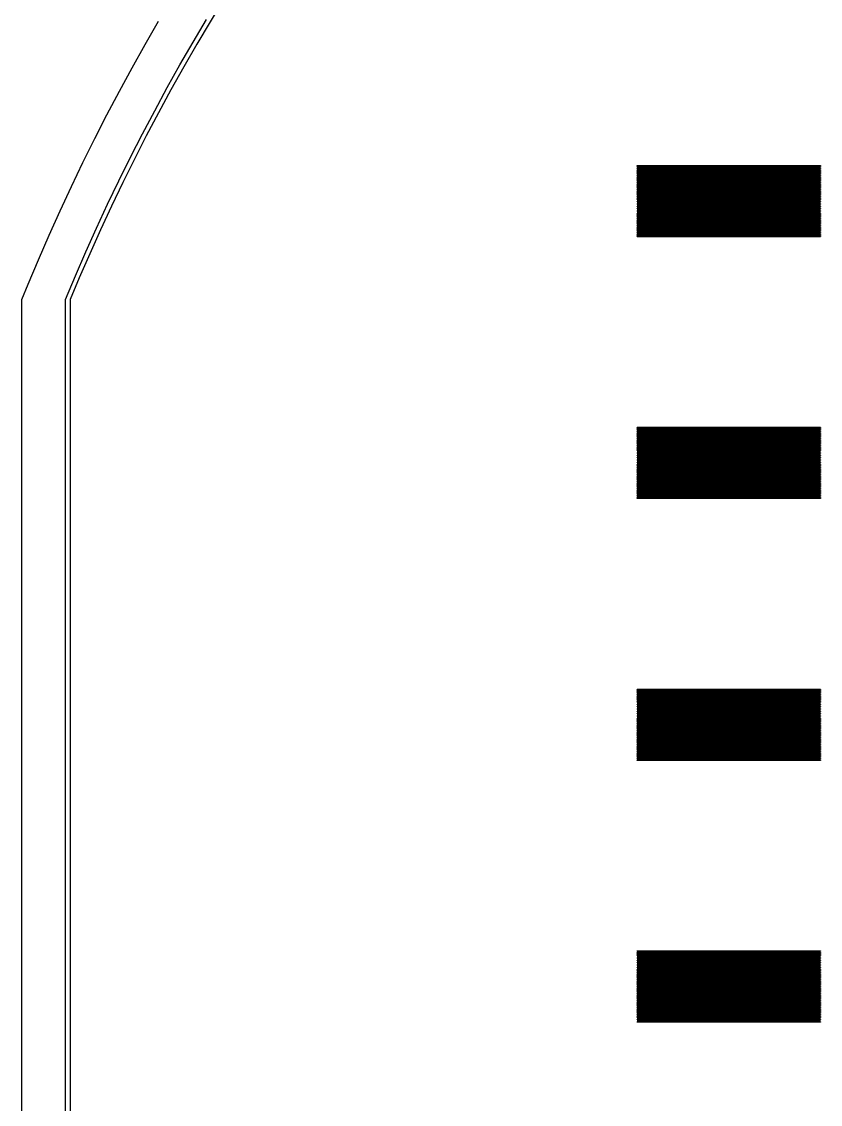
# Model space of a CAD drawing. Extents: x -16 to 132, y -40 to 113.
# Drawn here: x -15.67 to 12.42, y 37.27 to 75.33 of the extents above; entities that cross this region are included whole.
import ezdxf

# ---------------------------------------------------------------- set-up
doc = ezdxf.new("R2010")
doc.units = 0

msp = doc.modelspace()

# ---------------------------------------------------------------- linework, layer by layer
for p, q in [((-8.56737, 76.1185), (-9.04491, 75.3327)), ((-9.64235, 74.6167), (-9.17355, 75.4099)), ((-10.8735, 75.3343), (-11.3412, 74.5203)), ((-9.04491, 75.3327), (-9.51276, 74.5412)), ((-10.1014, 73.8179), (-9.64235, 74.6167)), ((-11.3412, 74.5203), (-11.799, 73.7007)), ((-9.51276, 74.5412), (-9.97086, 73.744)), ((-11.799, 73.7007), (-12.2466, 72.8754)), ((-10.5506, 73.0135), (-10.1014, 73.8179)), ((-9.97086, 73.744), (-10.4191, 72.9412)), ((-12.2466, 72.8754), (-12.684, 72.0448)), ((-10.9898, 72.2037), (-10.5506, 73.0135)), ((-10.4191, 72.9412), (-10.8575, 72.133)), ((-12.684, 72.0448), (-13.1112, 71.2089)), ((-11.4191, 71.3885), (-10.9898, 72.2037)), ((-10.8575, 72.133), (-11.286, 71.3195)), ((-13.1112, 71.2089), (-13.5282, 70.3677)), ((-11.8384, 70.5682), (-11.4191, 71.3885)), ((-11.286, 71.3195), (-11.7044, 70.5007)), ((-12.2476, 69.7427), (-11.8384, 70.5682)), ((-11.7044, 70.5007), (-12.1128, 69.6769)), ((-13.5282, 70.3677), (-13.9348, 69.5216)), ((5.98221, 70.2679), (5.98221, 70.2782)), ((5.98221, 70.2782), (12.4246, 70.2782)), ((12.4246, 70.2679), (5.98221, 70.2679)), ((5.98221, 70.227), (5.98221, 70.2373)), ((5.98221, 70.2373), (12.4246, 70.2373)), ((12.4246, 70.227), (5.98221, 70.227)), ((5.98221, 70.1861), (5.98221, 70.1964)), ((5.98221, 70.1964), (12.4246, 70.1964)), ((12.4246, 70.1861), (5.98221, 70.1861)), ((5.98221, 70.1452), (5.98221, 70.1555)), ((5.98221, 70.1555), (12.4246, 70.1555)), ((12.4246, 70.1452), (5.98221, 70.1452)), ((5.98221, 70.1043), (5.98221, 70.1145)), ((5.98221, 70.1145), (12.4246, 70.1145)), ((12.4246, 70.1043), (5.98221, 70.1043)), ((5.98221, 70.0634), (5.98221, 70.0737)), ((5.98221, 70.0737), (12.4246, 70.0737)), ((12.4246, 70.0634), (5.98221, 70.0634)), ((5.98221, 70.0225), (5.98221, 70.0327)), ((5.98221, 70.0327), (12.4246, 70.0327)), ((12.4246, 70.2782), (12.4246, 70.2679)), ((12.4246, 70.2373), (12.4246, 70.227)), ((12.4246, 70.1964), (12.4246, 70.1861)), ((12.4246, 70.1555), (12.4246, 70.1452)), ((12.4246, 70.1145), (12.4246, 70.1043)), ((12.4246, 70.0737), (12.4246, 70.0634)), ((12.4246, 70.0327), (12.4246, 70.0225)), ((-12.6466, 68.9123), (-12.2476, 69.7427)), ((-12.1128, 69.6769), (-12.511, 68.8482)), ((12.4246, 70.0225), (5.98221, 70.0225)), ((5.98221, 69.9816), (5.98221, 69.9918)), ((5.98221, 69.9918), (12.4246, 69.9918)), ((12.4246, 69.9816), (5.98221, 69.9816)), ((5.98221, 69.9407), (5.98221, 69.9509)), ((5.98221, 69.9509), (12.4246, 69.9509)), ((12.4246, 69.9407), (5.98221, 69.9407)), ((5.98221, 69.8998), (5.98221, 69.91)), ((5.98221, 69.91), (12.4246, 69.91)), ((12.4246, 69.8998), (5.98221, 69.8998)), ((5.98221, 69.8589), (5.98221, 69.8691)), ((5.98221, 69.8691), (12.4246, 69.8691)), ((12.4246, 69.8589), (5.98221, 69.8589)), ((5.98221, 69.818), (5.98221, 69.8282)), ((5.98221, 69.8282), (12.4246, 69.8282)), ((12.4246, 69.818), (5.98221, 69.818)), ((5.98221, 69.7771), (5.98221, 69.7873)), ((5.98221, 69.7873), (12.4246, 69.7873)), ((12.4246, 69.7771), (5.98221, 69.7771)), ((5.98221, 69.7362), (5.98221, 69.7464)), ((5.98221, 69.7464), (12.4246, 69.7464)), ((12.4246, 69.7362), (5.98221, 69.7362)), ((5.98221, 69.6953), (5.98221, 69.7055)), ((5.98221, 69.7055), (12.4246, 69.7055)), ((12.4246, 69.6953), (5.98221, 69.6953)), ((5.98221, 69.6544), (5.98221, 69.6646)), ((5.98221, 69.6646), (12.4246, 69.6646)), ((12.4246, 69.6544), (5.98221, 69.6544)), ((12.4246, 69.9918), (12.4246, 69.9816)), ((12.4246, 69.9509), (12.4246, 69.9407)), ((12.4246, 69.91), (12.4246, 69.8998)), ((12.4246, 69.8691), (12.4246, 69.8589)), ((12.4246, 69.8282), (12.4246, 69.818)), ((12.4246, 69.7873), (12.4246, 69.7771)), ((12.4246, 69.7464), (12.4246, 69.7362)), ((12.4246, 69.7055), (12.4246, 69.6953)), ((12.4246, 69.6646), (12.4246, 69.6544)), ((-13.9348, 69.5216), (-14.3309, 68.6705)), ((5.98221, 69.6135), (5.98221, 69.6237)), ((5.98221, 69.6237), (12.4246, 69.6237)), ((12.4246, 69.6135), (5.98221, 69.6135)), ((5.98221, 69.5726), (5.98221, 69.5828)), ((5.98221, 69.5828), (12.4246, 69.5828)), ((12.4246, 69.5726), (5.98221, 69.5726)), ((5.98221, 69.5317), (5.98221, 69.5419)), ((5.98221, 69.5419), (12.4246, 69.5419)), ((12.4246, 69.5317), (5.98221, 69.5317)), ((5.98221, 69.4908), (5.98221, 69.501)), ((5.98221, 69.501), (12.4246, 69.501)), ((12.4246, 69.4908), (5.98221, 69.4908)), ((5.98221, 69.4499), (5.98221, 69.4601)), ((5.98221, 69.4601), (12.4246, 69.4601)), ((12.4246, 69.4499), (5.98221, 69.4499)), ((5.98221, 69.409), (5.98221, 69.4192)), ((5.98221, 69.4192), (12.4246, 69.4192)), ((12.4246, 69.409), (5.98221, 69.409)), ((5.98221, 69.3681), (5.98221, 69.3783)), ((5.98221, 69.3783), (12.4246, 69.3783)), ((12.4246, 69.3681), (5.98221, 69.3681)), ((5.98221, 69.3272), (5.98221, 69.3374)), ((5.98221, 69.3374), (12.4246, 69.3374)), ((12.4246, 69.3272), (5.98221, 69.3272)), ((5.98221, 69.2862), (5.98221, 69.2965)), ((5.98221, 69.2965), (12.4246, 69.2965)), ((12.4246, 69.2862), (5.98221, 69.2862)), ((12.4246, 69.6237), (12.4246, 69.6135)), ((12.4246, 69.5828), (12.4246, 69.5726)), ((12.4246, 69.5419), (12.4246, 69.5317)), ((12.4246, 69.501), (12.4246, 69.4908)), ((12.4246, 69.4601), (12.4246, 69.4499)), ((12.4246, 69.4192), (12.4246, 69.409)), ((12.4246, 69.3783), (12.4246, 69.3681)), ((12.4246, 69.3374), (12.4246, 69.3272)), ((12.4246, 69.2965), (12.4246, 69.2862)), ((-13.0354, 68.077), (-12.6466, 68.9123)), ((5.98221, 69.2453), (5.98221, 69.2556)), ((5.98221, 69.2556), (12.4246, 69.2556)), ((12.4246, 69.2453), (5.98221, 69.2453)), ((5.98221, 69.2044), (5.98221, 69.2147)), ((5.98221, 69.2147), (12.4246, 69.2147)), ((12.4246, 69.2044), (5.98221, 69.2044)), ((5.98221, 69.1635), (5.98221, 69.1738)), ((5.98221, 69.1738), (12.4246, 69.1738)), ((12.4246, 69.1635), (5.98221, 69.1635)), ((5.98221, 69.1226), (5.98221, 69.1329)), ((5.98221, 69.1329), (12.4246, 69.1329)), ((12.4246, 69.1226), (5.98221, 69.1226)), ((5.98221, 69.0817), (5.98221, 69.0919)), ((5.98221, 69.0919), (12.4246, 69.0919)), ((12.4246, 69.0817), (5.98221, 69.0817)), ((5.98221, 69.0408), (5.98221, 69.0511)), ((5.98221, 69.0511), (12.4246, 69.0511)), ((12.4246, 69.0408), (5.98221, 69.0408)), ((5.98221, 68.9999), (5.98221, 69.0101)), ((5.98221, 69.0101), (12.4246, 69.0101)), ((12.4246, 68.9999), (5.98221, 68.9999)), ((5.98221, 68.959), (5.98221, 68.9693)), ((5.98221, 68.9693), (12.4246, 68.9693)), ((12.4246, 68.959), (5.98221, 68.959)), ((5.98221, 68.9181), (5.98221, 68.9284)), ((5.98221, 68.9284), (12.4246, 68.9284)), ((12.4246, 68.9181), (5.98221, 68.9181)), ((12.4246, 69.2556), (12.4246, 69.2453)), ((12.4246, 69.2147), (12.4246, 69.2044)), ((12.4246, 69.1738), (12.4246, 69.1635)), ((12.4246, 69.1329), (12.4246, 69.1226)), ((12.4246, 69.0919), (12.4246, 69.0817)), ((12.4246, 69.0511), (12.4246, 69.0408)), ((12.4246, 69.0101), (12.4246, 68.9999)), ((12.4246, 68.9693), (12.4246, 68.959)), ((12.4246, 68.9284), (12.4246, 68.9181)), ((-14.3309, 68.6705), (-14.7166, 67.8146)), ((-12.511, 68.8482), (-12.899, 68.0146)), ((5.98221, 68.8772), (5.98221, 68.8875)), ((5.98221, 68.8875), (12.4246, 68.8875)), ((12.4246, 68.8772), (5.98221, 68.8772)), ((5.98221, 68.8363), (5.98221, 68.8465)), ((5.98221, 68.8465), (12.4246, 68.8465)), ((12.4246, 68.8363), (5.98221, 68.8363)), ((5.98221, 68.7954), (5.98221, 68.8056)), ((5.98221, 68.8056), (12.4246, 68.8056)), ((12.4246, 68.7954), (5.98221, 68.7954)), ((5.98221, 68.7545), (5.98221, 68.7647)), ((5.98221, 68.7647), (12.4246, 68.7647)), ((12.4246, 68.7545), (5.98221, 68.7545)), ((5.98221, 68.7136), (5.98221, 68.7238)), ((5.98221, 68.7238), (12.4246, 68.7238)), ((12.4246, 68.7136), (5.98221, 68.7136)), ((5.98221, 68.6727), (5.98221, 68.6829)), ((5.98221, 68.6829), (12.4246, 68.6829)), ((12.4246, 68.6727), (5.98221, 68.6727)), ((5.98221, 68.6318), (5.98221, 68.642)), ((5.98221, 68.642), (12.4246, 68.642)), ((12.4246, 68.6318), (5.98221, 68.6318)), ((5.98221, 68.5909), (5.98221, 68.6011)), ((5.98221, 68.6011), (12.4246, 68.6011)), ((12.4246, 68.5909), (5.98221, 68.5909)), ((5.98221, 68.55), (5.98221, 68.5602)), ((5.98221, 68.5602), (12.4246, 68.5602)), ((12.4246, 68.55), (5.98221, 68.55)), ((5.98221, 68.5091), (5.98221, 68.5193)), ((5.98221, 68.5193), (12.4246, 68.5193)), ((12.4246, 68.5091), (5.98221, 68.5091)), ((12.4246, 68.8875), (12.4246, 68.8772)), ((12.4246, 68.8465), (12.4246, 68.8363)), ((12.4246, 68.8056), (12.4246, 68.7954)), ((12.4246, 68.7647), (12.4246, 68.7545)), ((12.4246, 68.7238), (12.4246, 68.7136)), ((12.4246, 68.6829), (12.4246, 68.6727)), ((12.4246, 68.642), (12.4246, 68.6318)), ((12.4246, 68.6011), (12.4246, 68.5909)), ((12.4246, 68.5602), (12.4246, 68.55)), ((12.4246, 68.5193), (12.4246, 68.5091)), ((5.98221, 68.4682), (5.98221, 68.4784)), ((5.98221, 68.4784), (12.4246, 68.4784)), ((12.4246, 68.4682), (5.98221, 68.4682)), ((5.98221, 68.4273), (5.98221, 68.4375)), ((5.98221, 68.4375), (12.4246, 68.4375)), ((12.4246, 68.4273), (5.98221, 68.4273)), ((5.98221, 68.3864), (5.98221, 68.3966)), ((5.98221, 68.3966), (12.4246, 68.3966)), ((12.4246, 68.3864), (5.98221, 68.3864)), ((5.98221, 68.3455), (5.98221, 68.3557)), ((5.98221, 68.3557), (12.4246, 68.3557)), ((12.4246, 68.3455), (5.98221, 68.3455)), ((5.98221, 68.3046), (5.98221, 68.3148)), ((5.98221, 68.3148), (12.4246, 68.3148)), ((12.4246, 68.3046), (5.98221, 68.3046)), ((5.98221, 68.2637), (5.98221, 68.2739)), ((5.98221, 68.2739), (12.4246, 68.2739)), ((12.4246, 68.2637), (5.98221, 68.2637)), ((5.98221, 68.2228), (5.98221, 68.233)), ((5.98221, 68.233), (12.4246, 68.233)), ((12.4246, 68.2228), (5.98221, 68.2228)), ((5.98221, 68.1819), (5.98221, 68.1921)), ((5.98221, 68.1921), (12.4246, 68.1921)), ((12.4246, 68.1819), (5.98221, 68.1819)), ((5.98221, 68.141), (5.98221, 68.1512)), ((5.98221, 68.1512), (12.4246, 68.1512)), ((12.4246, 68.141), (5.98221, 68.141)), ((12.4246, 68.4784), (12.4246, 68.4682)), ((12.4246, 68.4375), (12.4246, 68.4273)), ((12.4246, 68.3966), (12.4246, 68.3864)), ((12.4246, 68.3557), (12.4246, 68.3455)), ((12.4246, 68.3148), (12.4246, 68.3046)), ((12.4246, 68.2739), (12.4246, 68.2637)), ((12.4246, 68.233), (12.4246, 68.2228)), ((12.4246, 68.1921), (12.4246, 68.1819)), ((12.4246, 68.1512), (12.4246, 68.141)), ((-14.7166, 67.8146), (-15.0918, 66.954)), ((-13.4139, 67.2371), (-13.0354, 68.077)), ((-12.899, 68.0146), (-13.2767, 67.1763)), ((5.98221, 68.1), (5.98221, 68.1103)), ((5.98221, 68.1103), (12.4246, 68.1103)), ((12.4246, 68.1), (5.98221, 68.1)), ((5.98221, 68.0591), (5.98221, 68.0694)), ((5.98221, 68.0694), (12.4246, 68.0694)), ((12.4246, 68.0591), (5.98221, 68.0591)), ((5.98221, 68.0182), (5.98221, 68.0285)), ((5.98221, 68.0285), (12.4246, 68.0285)), ((12.4246, 68.0182), (5.98221, 68.0182)), ((5.98221, 67.9773), (5.98221, 67.9875)), ((5.98221, 67.9875), (12.4246, 67.9875)), ((12.4246, 67.9773), (5.98221, 67.9773)), ((5.98221, 67.9364), (5.98221, 67.9467)), ((5.98221, 67.9467), (12.4246, 67.9467)), ((12.4246, 67.9364), (5.98221, 67.9364)), ((5.98221, 67.8955), (5.98221, 67.9058)), ((5.98221, 67.9058), (12.4246, 67.9058)), ((12.4246, 67.8955), (5.98221, 67.8955)), ((5.98221, 67.8546), (5.98221, 67.8649)), ((5.98221, 67.8649), (12.4246, 67.8649)), ((12.4246, 67.8546), (5.98221, 67.8546)), ((5.98221, 67.8137), (5.98221, 67.8239)), ((5.98221, 67.8239), (12.4246, 67.8239)), ((12.4246, 67.8137), (5.98221, 67.8137)), ((5.98221, 67.7728), (5.98221, 67.783)), ((5.98221, 67.783), (12.4246, 67.783)), ((12.4246, 67.7728), (5.98221, 67.7728)), ((12.4246, 68.1103), (12.4246, 68.1)), ((12.4246, 68.0694), (12.4246, 68.0591)), ((12.4246, 68.0285), (12.4246, 68.0182)), ((12.4246, 67.9875), (12.4246, 67.9773)), ((12.4246, 67.9467), (12.4246, 67.9364)), ((12.4246, 67.9058), (12.4246, 67.8955)), ((12.4246, 67.8649), (12.4246, 67.8546)), ((12.4246, 67.8239), (12.4246, 67.8137)), ((12.4246, 67.783), (12.4246, 67.7728)), ((-13.7821, 66.3925), (-13.4139, 67.2371)), ((-13.2767, 67.1763), (-13.6442, 66.3335)), ((-15.0918, 66.954), (-15.4564, 66.0889)), ((-14.1315, 65.5633), (-13.7821, 66.3925)), ((-13.6442, 66.3335), (-13.9691, 65.5624)), ((-15.4564, 66.0889), (-15.6717, 65.5599)), ((-15.6717, 65.5599), (-15.6717, 8.06726)), ((-14.1315, 8.06393), (-14.1315, 65.5633)), ((-13.9691, 65.5624), (-13.9691, 8.0648)), ((5.98221, 61.0645), (5.98221, 61.0748)), ((5.98221, 61.0748), (12.4246, 61.0748)), ((12.4246, 61.0645), (5.98221, 61.0645)), ((5.98221, 61.0236), (5.98221, 61.0339)), ((5.98221, 61.0339), (12.4246, 61.0339)), ((12.4246, 61.0236), (5.98221, 61.0236)), ((5.98221, 60.9827), (5.98221, 60.993)), ((5.98221, 60.993), (12.4246, 60.993)), ((12.4246, 60.9827), (5.98221, 60.9827)), ((5.98221, 60.9418), (5.98221, 60.9521)), ((5.98221, 60.9521), (12.4246, 60.9521)), ((12.4246, 60.9418), (5.98221, 60.9418)), ((5.98221, 60.9009), (5.98221, 60.9111)), ((5.98221, 60.9111), (12.4246, 60.9111)), ((12.4246, 60.9009), (5.98221, 60.9009)), ((12.4246, 61.0748), (12.4246, 61.0645)), ((12.4246, 61.0339), (12.4246, 61.0236)), ((12.4246, 60.993), (12.4246, 60.9827)), ((12.4246, 60.9521), (12.4246, 60.9418)), ((12.4246, 60.9111), (12.4246, 60.9009)), ((5.98221, 60.86), (5.98221, 60.8703)), ((5.98221, 60.8703), (12.4246, 60.8703)), ((12.4246, 60.86), (5.98221, 60.86)), ((5.98221, 60.8191), (5.98221, 60.8293)), ((5.98221, 60.8293), (12.4246, 60.8293)), ((12.4246, 60.8191), (5.98221, 60.8191)), ((5.98221, 60.7782), (5.98221, 60.7884)), ((5.98221, 60.7884), (12.4246, 60.7884)), ((12.4246, 60.7782), (5.98221, 60.7782)), ((5.98221, 60.7373), (5.98221, 60.7475)), ((5.98221, 60.7475), (12.4246, 60.7475)), ((12.4246, 60.7373), (5.98221, 60.7373)), ((5.98221, 60.6964), (5.98221, 60.7066)), ((5.98221, 60.7066), (12.4246, 60.7066)), ((12.4246, 60.6964), (5.98221, 60.6964)), ((5.98221, 60.6555), (5.98221, 60.6657)), ((5.98221, 60.6657), (12.4246, 60.6657)), ((12.4246, 60.6555), (5.98221, 60.6555)), ((5.98221, 60.6146), (5.98221, 60.6248)), ((5.98221, 60.6248), (12.4246, 60.6248)), ((12.4246, 60.6146), (5.98221, 60.6146)), ((5.98221, 60.5737), (5.98221, 60.5839)), ((5.98221, 60.5839), (12.4246, 60.5839)), ((12.4246, 60.5737), (5.98221, 60.5737)), ((5.98221, 60.5328), (5.98221, 60.543)), ((5.98221, 60.543), (12.4246, 60.543)), ((12.4246, 60.5328), (5.98221, 60.5328)), ((12.4246, 60.8703), (12.4246, 60.86)), ((12.4246, 60.8293), (12.4246, 60.8191)), ((12.4246, 60.7884), (12.4246, 60.7782)), ((12.4246, 60.7475), (12.4246, 60.7373)), ((12.4246, 60.7066), (12.4246, 60.6964)), ((12.4246, 60.6657), (12.4246, 60.6555)), ((12.4246, 60.6248), (12.4246, 60.6146)), ((12.4246, 60.5839), (12.4246, 60.5737)), ((12.4246, 60.543), (12.4246, 60.5328)), ((5.98221, 60.4919), (5.98221, 60.5021)), ((5.98221, 60.5021), (12.4246, 60.5021)), ((12.4246, 60.4919), (5.98221, 60.4919)), ((5.98221, 60.451), (5.98221, 60.4612)), ((5.98221, 60.4612), (12.4246, 60.4612)), ((12.4246, 60.451), (5.98221, 60.451)), ((5.98221, 60.4101), (5.98221, 60.4203)), ((5.98221, 60.4203), (12.4246, 60.4203)), ((12.4246, 60.4101), (5.98221, 60.4101)), ((5.98221, 60.3692), (5.98221, 60.3794)), ((5.98221, 60.3794), (12.4246, 60.3794)), ((12.4246, 60.3692), (5.98221, 60.3692)), ((5.98221, 60.3283), (5.98221, 60.3385)), ((5.98221, 60.3385), (12.4246, 60.3385)), ((12.4246, 60.3283), (5.98221, 60.3283)), ((5.98221, 60.2874), (5.98221, 60.2976)), ((5.98221, 60.2976), (12.4246, 60.2976)), ((12.4246, 60.2874), (5.98221, 60.2874)), ((5.98221, 60.2465), (5.98221, 60.2567)), ((5.98221, 60.2567), (12.4246, 60.2567)), ((12.4246, 60.2465), (5.98221, 60.2465)), ((5.98221, 60.2056), (5.98221, 60.2158)), ((5.98221, 60.2158), (12.4246, 60.2158)), ((12.4246, 60.2056), (5.98221, 60.2056)), ((5.98221, 60.1647), (5.98221, 60.1749)), ((5.98221, 60.1749), (12.4246, 60.1749)), ((12.4246, 60.1647), (5.98221, 60.1647)), ((12.4246, 60.5021), (12.4246, 60.4919)), ((12.4246, 60.4612), (12.4246, 60.451)), ((12.4246, 60.4203), (12.4246, 60.4101)), ((12.4246, 60.3794), (12.4246, 60.3692)), ((12.4246, 60.3385), (12.4246, 60.3283)), ((12.4246, 60.2976), (12.4246, 60.2874)), ((12.4246, 60.2567), (12.4246, 60.2465)), ((12.4246, 60.2158), (12.4246, 60.2056)), ((12.4246, 60.1749), (12.4246, 60.1647)), ((5.98221, 60.1238), (5.98221, 60.134)), ((5.98221, 60.134), (12.4246, 60.134)), ((12.4246, 60.1238), (5.98221, 60.1238)), ((5.98221, 60.0828), (5.98221, 60.0931)), ((5.98221, 60.0931), (12.4246, 60.0931)), ((12.4246, 60.0828), (5.98221, 60.0828)), ((5.98221, 60.0419), (5.98221, 60.0522)), ((5.98221, 60.0522), (12.4246, 60.0522)), ((12.4246, 60.0419), (5.98221, 60.0419)), ((5.98221, 60.001), (5.98221, 60.0113)), ((5.98221, 60.0113), (12.4246, 60.0113)), ((12.4246, 60.001), (5.98221, 60.001)), ((5.98221, 59.9601), (5.98221, 59.9704)), ((5.98221, 59.9704), (12.4246, 59.9704)), ((12.4246, 59.9601), (5.98221, 59.9601)), ((5.98221, 59.9192), (5.98221, 59.9295)), ((5.98221, 59.9295), (12.4246, 59.9295)), ((12.4246, 59.9192), (5.98221, 59.9192)), ((5.98221, 59.8783), (5.98221, 59.8885)), ((5.98221, 59.8885), (12.4246, 59.8885)), ((12.4246, 59.8783), (5.98221, 59.8783)), ((5.98221, 59.8374), (5.98221, 59.8477)), ((5.98221, 59.8477), (12.4246, 59.8477)), ((12.4246, 59.8374), (5.98221, 59.8374)), ((5.98221, 59.7965), (5.98221, 59.8067)), ((5.98221, 59.8067), (12.4246, 59.8067)), ((12.4246, 59.7965), (5.98221, 59.7965)), ((5.98221, 59.7556), (5.98221, 59.7659)), ((5.98221, 59.7659), (12.4246, 59.7659)), ((12.4246, 59.7556), (5.98221, 59.7556)), ((12.4246, 60.134), (12.4246, 60.1238)), ((12.4246, 60.0931), (12.4246, 60.0828)), ((12.4246, 60.0522), (12.4246, 60.0419)), ((12.4246, 60.0113), (12.4246, 60.001)), ((12.4246, 59.9704), (12.4246, 59.9601)), ((12.4246, 59.9295), (12.4246, 59.9192)), ((12.4246, 59.8885), (12.4246, 59.8783)), ((12.4246, 59.8477), (12.4246, 59.8374)), ((12.4246, 59.8067), (12.4246, 59.7965)), ((12.4246, 59.7659), (12.4246, 59.7556)), ((5.98221, 59.7147), (5.98221, 59.725)), ((5.98221, 59.725), (12.4246, 59.725)), ((12.4246, 59.7147), (5.98221, 59.7147)), ((5.98221, 59.6738), (5.98221, 59.6841)), ((5.98221, 59.6841), (12.4246, 59.6841)), ((12.4246, 59.6738), (5.98221, 59.6738)), ((5.98221, 59.6329), (5.98221, 59.6431)), ((5.98221, 59.6431), (12.4246, 59.6431)), ((12.4246, 59.6329), (5.98221, 59.6329)), ((5.98221, 59.592), (5.98221, 59.6022)), ((5.98221, 59.6022), (12.4246, 59.6022)), ((12.4246, 59.592), (5.98221, 59.592)), ((5.98221, 59.5511), (5.98221, 59.5613)), ((5.98221, 59.5613), (12.4246, 59.5613)), ((12.4246, 59.5511), (5.98221, 59.5511)), ((5.98221, 59.5102), (5.98221, 59.5204)), ((5.98221, 59.5204), (12.4246, 59.5204)), ((12.4246, 59.5102), (5.98221, 59.5102)), ((5.98221, 59.4693), (5.98221, 59.4795)), ((5.98221, 59.4795), (12.4246, 59.4795)), ((12.4246, 59.4693), (5.98221, 59.4693)), ((5.98221, 59.4284), (5.98221, 59.4386)), ((5.98221, 59.4386), (12.4246, 59.4386)), ((12.4246, 59.4284), (5.98221, 59.4284)), ((5.98221, 59.3875), (5.98221, 59.3977)), ((5.98221, 59.3977), (12.4246, 59.3977)), ((12.4246, 59.3875), (5.98221, 59.3875)), ((12.4246, 59.725), (12.4246, 59.7147)), ((12.4246, 59.6841), (12.4246, 59.6738)), ((12.4246, 59.6431), (12.4246, 59.6329)), ((12.4246, 59.6022), (12.4246, 59.592)), ((12.4246, 59.5613), (12.4246, 59.5511)), ((12.4246, 59.5204), (12.4246, 59.5102)), ((12.4246, 59.4795), (12.4246, 59.4693)), ((12.4246, 59.4386), (12.4246, 59.4284)), ((12.4246, 59.3977), (12.4246, 59.3875)), ((5.98221, 59.3466), (5.98221, 59.3568)), ((5.98221, 59.3568), (12.4246, 59.3568)), ((12.4246, 59.3466), (5.98221, 59.3466)), ((5.98221, 59.3057), (5.98221, 59.3159)), ((5.98221, 59.3159), (12.4246, 59.3159)), ((12.4246, 59.3057), (5.98221, 59.3057)), ((5.98221, 59.2648), (5.98221, 59.275)), ((5.98221, 59.275), (12.4246, 59.275)), ((12.4246, 59.2648), (5.98221, 59.2648)), ((5.98221, 59.2239), (5.98221, 59.2341)), ((5.98221, 59.2341), (12.4246, 59.2341)), ((12.4246, 59.2239), (5.98221, 59.2239)), ((5.98221, 59.183), (5.98221, 59.1932)), ((5.98221, 59.1932), (12.4246, 59.1932)), ((12.4246, 59.183), (5.98221, 59.183)), ((5.98221, 59.1421), (5.98221, 59.1523)), ((5.98221, 59.1523), (12.4246, 59.1523)), ((12.4246, 59.1421), (5.98221, 59.1421)), ((5.98221, 59.1012), (5.98221, 59.1114)), ((5.98221, 59.1114), (12.4246, 59.1114)), ((12.4246, 59.1012), (5.98221, 59.1012)), ((5.98221, 59.0603), (5.98221, 59.0705)), ((5.98221, 59.0705), (12.4246, 59.0705)), ((12.4246, 59.0603), (5.98221, 59.0603)), ((5.98221, 59.0194), (5.98221, 59.0296)), ((5.98221, 59.0296), (12.4246, 59.0296)), ((12.4246, 59.0194), (5.98221, 59.0194)), ((12.4246, 59.3568), (12.4246, 59.3466)), ((12.4246, 59.3159), (12.4246, 59.3057)), ((12.4246, 59.275), (12.4246, 59.2648)), ((12.4246, 59.2341), (12.4246, 59.2239)), ((12.4246, 59.1932), (12.4246, 59.183)), ((12.4246, 59.1523), (12.4246, 59.1421)), ((12.4246, 59.1114), (12.4246, 59.1012)), ((12.4246, 59.0705), (12.4246, 59.0603)), ((12.4246, 59.0296), (12.4246, 59.0194)), ((5.98221, 58.9785), (5.98221, 58.9887)), ((5.98221, 58.9887), (12.4246, 58.9887)), ((12.4246, 58.9785), (5.98221, 58.9785)), ((5.98221, 58.9375), (5.98221, 58.9478)), ((5.98221, 58.9478), (12.4246, 58.9478)), ((12.4246, 58.9375), (5.98221, 58.9375)), ((5.98221, 58.8966), (5.98221, 58.9069)), ((5.98221, 58.9069), (12.4246, 58.9069)), ((12.4246, 58.8966), (5.98221, 58.8966)), ((5.98221, 58.8557), (5.98221, 58.866)), ((5.98221, 58.866), (12.4246, 58.866)), ((12.4246, 58.8557), (5.98221, 58.8557)), ((5.98221, 58.8148), (5.98221, 58.8251)), ((5.98221, 58.8251), (12.4246, 58.8251)), ((12.4246, 58.8148), (5.98221, 58.8148)), ((5.98221, 58.7739), (5.98221, 58.7841)), ((5.98221, 58.7841), (12.4246, 58.7841)), ((12.4246, 58.7739), (5.98221, 58.7739)), ((5.98221, 58.733), (5.98221, 58.7433)), ((5.98221, 58.7433), (12.4246, 58.7433)), ((12.4246, 58.733), (5.98221, 58.733)), ((5.98221, 58.6921), (5.98221, 58.7024)), ((5.98221, 58.7024), (12.4246, 58.7024)), ((12.4246, 58.6921), (5.98221, 58.6921)), ((5.98221, 58.6512), (5.98221, 58.6615)), ((5.98221, 58.6615), (12.4246, 58.6615)), ((12.4246, 58.6512), (5.98221, 58.6512)), ((5.98221, 58.6103), (5.98221, 58.6205)), ((5.98221, 58.6205), (12.4246, 58.6205)), ((12.4246, 58.9887), (12.4246, 58.9785)), ((12.4246, 58.9478), (12.4246, 58.9375)), ((12.4246, 58.9069), (12.4246, 58.8966)), ((12.4246, 58.866), (12.4246, 58.8557)), ((12.4246, 58.8251), (12.4246, 58.8148)), ((12.4246, 58.7841), (12.4246, 58.7739)), ((12.4246, 58.7433), (12.4246, 58.733)), ((12.4246, 58.7024), (12.4246, 58.6921)), ((12.4246, 58.6615), (12.4246, 58.6512)), ((12.4246, 58.6205), (12.4246, 58.6103)), ((12.4246, 58.6103), (5.98221, 58.6103)), ((5.98221, 58.5694), (5.98221, 58.5796)), ((5.98221, 58.5796), (12.4246, 58.5796)), ((12.4246, 58.5694), (5.98221, 58.5694)), ((12.4246, 58.5796), (12.4246, 58.5694)), ((5.98221, 51.8611), (5.98221, 51.8714)), ((5.98221, 51.8714), (12.4246, 51.8714)), ((12.4246, 51.8611), (5.98221, 51.8611)), ((5.98221, 51.8202), (5.98221, 51.8305)), ((5.98221, 51.8305), (12.4246, 51.8305)), ((12.4246, 51.8202), (5.98221, 51.8202)), ((5.98221, 51.7793), (5.98221, 51.7896)), ((5.98221, 51.7896), (12.4246, 51.7896)), ((12.4246, 51.7793), (5.98221, 51.7793)), ((12.4246, 51.8714), (12.4246, 51.8611)), ((12.4246, 51.8305), (12.4246, 51.8202)), ((12.4246, 51.7896), (12.4246, 51.7793)), ((5.98221, 51.7384), (5.98221, 51.7487)), ((5.98221, 51.7487), (12.4246, 51.7487)), ((12.4246, 51.7384), (5.98221, 51.7384)), ((5.98221, 51.6975), (5.98221, 51.7077)), ((5.98221, 51.7077), (12.4246, 51.7077)), ((12.4246, 51.6975), (5.98221, 51.6975)), ((5.98221, 51.6566), (5.98221, 51.6669)), ((5.98221, 51.6669), (12.4246, 51.6669)), ((12.4246, 51.6566), (5.98221, 51.6566)), ((5.98221, 51.6157), (5.98221, 51.6259)), ((5.98221, 51.6259), (12.4246, 51.6259)), ((12.4246, 51.6157), (5.98221, 51.6157)), ((5.98221, 51.5748), (5.98221, 51.585)), ((5.98221, 51.585), (12.4246, 51.585)), ((12.4246, 51.5748), (5.98221, 51.5748)), ((5.98221, 51.5339), (5.98221, 51.5441)), ((5.98221, 51.5441), (12.4246, 51.5441)), ((12.4246, 51.5339), (5.98221, 51.5339)), ((5.98221, 51.493), (5.98221, 51.5032)), ((5.98221, 51.5032), (12.4246, 51.5032)), ((12.4246, 51.493), (5.98221, 51.493)), ((5.98221, 51.4521), (5.98221, 51.4623)), ((5.98221, 51.4623), (12.4246, 51.4623)), ((12.4246, 51.4521), (5.98221, 51.4521)), ((5.98221, 51.4112), (5.98221, 51.4214)), ((5.98221, 51.4214), (12.4246, 51.4214)), ((12.4246, 51.4112), (5.98221, 51.4112)), ((12.4246, 51.7487), (12.4246, 51.7384)), ((12.4246, 51.7077), (12.4246, 51.6975)), ((12.4246, 51.6669), (12.4246, 51.6566)), ((12.4246, 51.6259), (12.4246, 51.6157)), ((12.4246, 51.585), (12.4246, 51.5748)), ((12.4246, 51.5441), (12.4246, 51.5339)), ((12.4246, 51.5032), (12.4246, 51.493)), ((12.4246, 51.4623), (12.4246, 51.4521)), ((12.4246, 51.4214), (12.4246, 51.4112)), ((5.98221, 51.3703), (5.98221, 51.3805)), ((5.98221, 51.3805), (12.4246, 51.3805)), ((12.4246, 51.3703), (5.98221, 51.3703)), ((5.98221, 51.3294), (5.98221, 51.3396)), ((5.98221, 51.3396), (12.4246, 51.3396)), ((12.4246, 51.3294), (5.98221, 51.3294)), ((5.98221, 51.2885), (5.98221, 51.2987)), ((5.98221, 51.2987), (12.4246, 51.2987)), ((12.4246, 51.2885), (5.98221, 51.2885)), ((5.98221, 51.2476), (5.98221, 51.2578)), ((5.98221, 51.2578), (12.4246, 51.2578)), ((12.4246, 51.2476), (5.98221, 51.2476)), ((5.98221, 51.2067), (5.98221, 51.2169)), ((5.98221, 51.2169), (12.4246, 51.2169)), ((12.4246, 51.2067), (5.98221, 51.2067)), ((5.98221, 51.1658), (5.98221, 51.176)), ((5.98221, 51.176), (12.4246, 51.176)), ((12.4246, 51.1658), (5.98221, 51.1658)), ((5.98221, 51.1249), (5.98221, 51.1351)), ((5.98221, 51.1351), (12.4246, 51.1351)), ((12.4246, 51.1249), (5.98221, 51.1249)), ((5.98221, 51.084), (5.98221, 51.0942)), ((5.98221, 51.0942), (12.4246, 51.0942)), ((12.4246, 51.084), (5.98221, 51.084)), ((5.98221, 51.0431), (5.98221, 51.0533)), ((5.98221, 51.0533), (12.4246, 51.0533)), ((12.4246, 51.0431), (5.98221, 51.0431)), ((5.98221, 51.0022), (5.98221, 51.0124)), ((5.98221, 51.0124), (12.4246, 51.0124)), ((12.4246, 51.0022), (5.98221, 51.0022)), ((12.4246, 51.3805), (12.4246, 51.3703)), ((12.4246, 51.3396), (12.4246, 51.3294)), ((12.4246, 51.2987), (12.4246, 51.2885)), ((12.4246, 51.2578), (12.4246, 51.2476)), ((12.4246, 51.2169), (12.4246, 51.2067)), ((12.4246, 51.176), (12.4246, 51.1658)), ((12.4246, 51.1351), (12.4246, 51.1249)), ((12.4246, 51.0942), (12.4246, 51.084)), ((12.4246, 51.0533), (12.4246, 51.0431)), ((12.4246, 51.0124), (12.4246, 51.0022)), ((5.98221, 50.9613), (5.98221, 50.9715)), ((5.98221, 50.9715), (12.4246, 50.9715)), ((12.4246, 50.9613), (5.98221, 50.9613)), ((5.98221, 50.9204), (5.98221, 50.9306)), ((5.98221, 50.9306), (12.4246, 50.9306)), ((12.4246, 50.9204), (5.98221, 50.9204)), ((5.98221, 50.8794), (5.98221, 50.8897)), ((5.98221, 50.8897), (12.4246, 50.8897)), ((12.4246, 50.8794), (5.98221, 50.8794)), ((5.98221, 50.8385), (5.98221, 50.8488)), ((5.98221, 50.8488), (12.4246, 50.8488)), ((12.4246, 50.8385), (5.98221, 50.8385)), ((5.98221, 50.7976), (5.98221, 50.8079)), ((5.98221, 50.8079), (12.4246, 50.8079)), ((12.4246, 50.7976), (5.98221, 50.7976)), ((5.98221, 50.7567), (5.98221, 50.767)), ((5.98221, 50.767), (12.4246, 50.767)), ((12.4246, 50.7567), (5.98221, 50.7567)), ((5.98221, 50.7158), (5.98221, 50.7261)), ((5.98221, 50.7261), (12.4246, 50.7261)), ((12.4246, 50.7158), (5.98221, 50.7158)), ((5.98221, 50.6749), (5.98221, 50.6852)), ((5.98221, 50.6852), (12.4246, 50.6852)), ((12.4246, 50.6749), (5.98221, 50.6749)), ((5.98221, 50.634), (5.98221, 50.6443)), ((5.98221, 50.6443), (12.4246, 50.6443)), ((12.4246, 50.634), (5.98221, 50.634)), ((12.4246, 50.9715), (12.4246, 50.9613)), ((12.4246, 50.9306), (12.4246, 50.9204)), ((12.4246, 50.8897), (12.4246, 50.8794)), ((12.4246, 50.8488), (12.4246, 50.8385)), ((12.4246, 50.8079), (12.4246, 50.7976)), ((12.4246, 50.767), (12.4246, 50.7567)), ((12.4246, 50.7261), (12.4246, 50.7158)), ((12.4246, 50.6852), (12.4246, 50.6749)), ((12.4246, 50.6443), (12.4246, 50.634)), ((5.98221, 50.5931), (5.98221, 50.6033)), ((5.98221, 50.6033), (12.4246, 50.6033)), ((12.4246, 50.5931), (5.98221, 50.5931)), ((5.98221, 50.5522), (5.98221, 50.5625)), ((5.98221, 50.5625), (12.4246, 50.5625)), ((12.4246, 50.5522), (5.98221, 50.5522)), ((5.98221, 50.5113), (5.98221, 50.5216)), ((5.98221, 50.5216), (12.4246, 50.5216)), ((12.4246, 50.5113), (5.98221, 50.5113)), ((5.98221, 50.4704), (5.98221, 50.4807)), ((5.98221, 50.4807), (12.4246, 50.4807)), ((12.4246, 50.4704), (5.98221, 50.4704)), ((5.98221, 50.4295), (5.98221, 50.4397)), ((5.98221, 50.4397), (12.4246, 50.4397)), ((12.4246, 50.4295), (5.98221, 50.4295)), ((5.98221, 50.3886), (5.98221, 50.3988)), ((5.98221, 50.3988), (12.4246, 50.3988)), ((12.4246, 50.3886), (5.98221, 50.3886)), ((5.98221, 50.3477), (5.98221, 50.3579)), ((5.98221, 50.3579), (12.4246, 50.3579)), ((12.4246, 50.3477), (5.98221, 50.3477)), ((5.98221, 50.3068), (5.98221, 50.317)), ((5.98221, 50.317), (12.4246, 50.317)), ((12.4246, 50.3068), (5.98221, 50.3068)), ((5.98221, 50.2659), (5.98221, 50.2761)), ((5.98221, 50.2761), (12.4246, 50.2761)), ((12.4246, 50.2659), (5.98221, 50.2659)), ((12.4246, 50.6033), (12.4246, 50.5931)), ((12.4246, 50.5625), (12.4246, 50.5522)), ((12.4246, 50.5216), (12.4246, 50.5113)), ((12.4246, 50.4807), (12.4246, 50.4704)), ((12.4246, 50.4397), (12.4246, 50.4295)), ((12.4246, 50.3988), (12.4246, 50.3886)), ((12.4246, 50.3579), (12.4246, 50.3477)), ((12.4246, 50.317), (12.4246, 50.3068)), ((12.4246, 50.2761), (12.4246, 50.2659)), ((5.98221, 50.225), (5.98221, 50.2352)), ((5.98221, 50.2352), (12.4246, 50.2352)), ((12.4246, 50.225), (5.98221, 50.225)), ((5.98221, 50.1841), (5.98221, 50.1943)), ((5.98221, 50.1943), (12.4246, 50.1943)), ((12.4246, 50.1841), (5.98221, 50.1841)), ((5.98221, 50.1432), (5.98221, 50.1534)), ((5.98221, 50.1534), (12.4246, 50.1534)), ((12.4246, 50.1432), (5.98221, 50.1432)), ((5.98221, 50.1023), (5.98221, 50.1125)), ((5.98221, 50.1125), (12.4246, 50.1125)), ((12.4246, 50.1023), (5.98221, 50.1023)), ((5.98221, 50.0614), (5.98221, 50.0716)), ((5.98221, 50.0716), (12.4246, 50.0716)), ((12.4246, 50.0614), (5.98221, 50.0614)), ((5.98221, 50.0205), (5.98221, 50.0307)), ((5.98221, 50.0307), (12.4246, 50.0307)), ((12.4246, 50.0205), (5.98221, 50.0205)), ((5.98221, 49.9796), (5.98221, 49.9898)), ((5.98221, 49.9898), (12.4246, 49.9898)), ((12.4246, 49.9796), (5.98221, 49.9796)), ((5.98221, 49.9387), (5.98221, 49.9489)), ((5.98221, 49.9489), (12.4246, 49.9489)), ((12.4246, 49.9387), (5.98221, 49.9387)), ((5.98221, 49.8978), (5.98221, 49.908)), ((5.98221, 49.908), (12.4246, 49.908)), ((12.4246, 49.8978), (5.98221, 49.8978)), ((5.98221, 49.8569), (5.98221, 49.8671)), ((5.98221, 49.8671), (12.4246, 49.8671)), ((12.4246, 50.2352), (12.4246, 50.225)), ((12.4246, 50.1943), (12.4246, 50.1841)), ((12.4246, 50.1534), (12.4246, 50.1432)), ((12.4246, 50.1125), (12.4246, 50.1023)), ((12.4246, 50.0716), (12.4246, 50.0614)), ((12.4246, 50.0307), (12.4246, 50.0205)), ((12.4246, 49.9898), (12.4246, 49.9796)), ((12.4246, 49.9489), (12.4246, 49.9387)), ((12.4246, 49.908), (12.4246, 49.8978)), ((12.4246, 49.8671), (12.4246, 49.8569)), ((12.4246, 49.8569), (5.98221, 49.8569)), ((5.98221, 49.816), (5.98221, 49.8262)), ((5.98221, 49.8262), (12.4246, 49.8262)), ((12.4246, 49.816), (5.98221, 49.816)), ((5.98221, 49.7751), (5.98221, 49.7853)), ((5.98221, 49.7853), (12.4246, 49.7853)), ((12.4246, 49.7751), (5.98221, 49.7751)), ((5.98221, 49.7341), (5.98221, 49.7444)), ((5.98221, 49.7444), (12.4246, 49.7444)), ((12.4246, 49.7341), (5.98221, 49.7341)), ((5.98221, 49.6932), (5.98221, 49.7035)), ((5.98221, 49.7035), (12.4246, 49.7035)), ((12.4246, 49.6932), (5.98221, 49.6932)), ((5.98221, 49.6523), (5.98221, 49.6626)), ((5.98221, 49.6626), (12.4246, 49.6626)), ((12.4246, 49.6523), (5.98221, 49.6523)), ((5.98221, 49.6115), (5.98221, 49.6217)), ((5.98221, 49.6217), (12.4246, 49.6217)), ((12.4246, 49.6115), (5.98221, 49.6115)), ((5.98221, 49.5705), (5.98221, 49.5807)), ((5.98221, 49.5807), (12.4246, 49.5807)), ((12.4246, 49.5705), (5.98221, 49.5705)), ((5.98221, 49.5296), (5.98221, 49.5399)), ((5.98221, 49.5399), (12.4246, 49.5399)), ((12.4246, 49.5296), (5.98221, 49.5296)), ((5.98221, 49.4887), (5.98221, 49.499)), ((5.98221, 49.499), (12.4246, 49.499)), ((12.4246, 49.4887), (5.98221, 49.4887)), ((12.4246, 49.8262), (12.4246, 49.816)), ((12.4246, 49.7853), (12.4246, 49.7751)), ((12.4246, 49.7444), (12.4246, 49.7341)), ((12.4246, 49.7035), (12.4246, 49.6932)), ((12.4246, 49.6626), (12.4246, 49.6523)), ((12.4246, 49.6217), (12.4246, 49.6115)), ((12.4246, 49.5807), (12.4246, 49.5705)), ((12.4246, 49.5399), (12.4246, 49.5296)), ((12.4246, 49.499), (12.4246, 49.4887)), ((5.98221, 49.4478), (5.98221, 49.4581)), ((5.98221, 49.4581), (12.4246, 49.4581)), ((12.4246, 49.4478), (5.98221, 49.4478)), ((5.98221, 49.4069), (5.98221, 49.4171)), ((5.98221, 49.4171), (12.4246, 49.4171)), ((12.4246, 49.4069), (5.98221, 49.4069)), ((5.98221, 49.366), (5.98221, 49.3762)), ((5.98221, 49.3762), (12.4246, 49.3762)), ((12.4246, 49.366), (5.98221, 49.366)), ((12.4246, 49.4581), (12.4246, 49.4478)), ((12.4246, 49.4171), (12.4246, 49.4069)), ((12.4246, 49.3762), (12.4246, 49.366)), ((5.98221, 42.6577), (5.98221, 42.668)), ((5.98221, 42.668), (12.4246, 42.668)), ((12.4246, 42.6577), (5.98221, 42.6577)), ((12.4246, 42.668), (12.4246, 42.6577)), ((5.98221, 42.6168), (5.98221, 42.6271)), ((5.98221, 42.6271), (12.4246, 42.6271)), ((12.4246, 42.6168), (5.98221, 42.6168)), ((5.98221, 42.5759), (5.98221, 42.5862)), ((5.98221, 42.5862), (12.4246, 42.5862)), ((12.4246, 42.5759), (5.98221, 42.5759)), ((5.98221, 42.535), (5.98221, 42.5453)), ((5.98221, 42.5453), (12.4246, 42.5453)), ((12.4246, 42.535), (5.98221, 42.535)), ((5.98221, 42.4941), (5.98221, 42.5043)), ((5.98221, 42.5043), (12.4246, 42.5043)), ((12.4246, 42.4941), (5.98221, 42.4941)), ((5.98221, 42.4532), (5.98221, 42.4635)), ((5.98221, 42.4635), (12.4246, 42.4635)), ((12.4246, 42.4532), (5.98221, 42.4532)), ((5.98221, 42.4123), (5.98221, 42.4225)), ((5.98221, 42.4225), (12.4246, 42.4225)), ((12.4246, 42.4123), (5.98221, 42.4123)), ((5.98221, 42.3714), (5.98221, 42.3816)), ((5.98221, 42.3816), (12.4246, 42.3816)), ((12.4246, 42.3714), (5.98221, 42.3714)), ((5.98221, 42.3305), (5.98221, 42.3407)), ((5.98221, 42.3407), (12.4246, 42.3407)), ((12.4246, 42.3305), (5.98221, 42.3305)), ((5.98221, 42.2896), (5.98221, 42.2998)), ((5.98221, 42.2998), (12.4246, 42.2998)), ((12.4246, 42.2896), (5.98221, 42.2896)), ((5.98221, 42.2487), (5.98221, 42.2589)), ((5.98221, 42.2589), (12.4246, 42.2589)), ((12.4246, 42.2487), (5.98221, 42.2487)), ((12.4246, 42.6271), (12.4246, 42.6168)), ((12.4246, 42.5862), (12.4246, 42.5759)), ((12.4246, 42.5453), (12.4246, 42.535)), ((12.4246, 42.5043), (12.4246, 42.4941)), ((12.4246, 42.4635), (12.4246, 42.4532)), ((12.4246, 42.4225), (12.4246, 42.4123)), ((12.4246, 42.3816), (12.4246, 42.3714)), ((12.4246, 42.3407), (12.4246, 42.3305)), ((12.4246, 42.2998), (12.4246, 42.2896)), ((12.4246, 42.2589), (12.4246, 42.2487)), ((5.98221, 42.2078), (5.98221, 42.218)), ((5.98221, 42.218), (12.4246, 42.218)), ((12.4246, 42.2078), (5.98221, 42.2078)), ((5.98221, 42.1669), (5.98221, 42.1771)), ((5.98221, 42.1771), (12.4246, 42.1771)), ((12.4246, 42.1669), (5.98221, 42.1669)), ((5.98221, 42.126), (5.98221, 42.1362)), ((5.98221, 42.1362), (12.4246, 42.1362)), ((12.4246, 42.126), (5.98221, 42.126)), ((5.98221, 42.0851), (5.98221, 42.0953)), ((5.98221, 42.0953), (12.4246, 42.0953)), ((12.4246, 42.0851), (5.98221, 42.0851)), ((5.98221, 42.0442), (5.98221, 42.0544)), ((5.98221, 42.0544), (12.4246, 42.0544)), ((12.4246, 42.0442), (5.98221, 42.0442)), ((5.98221, 42.0033), (5.98221, 42.0135)), ((5.98221, 42.0135), (12.4246, 42.0135)), ((12.4246, 42.0033), (5.98221, 42.0033)), ((5.98221, 41.9624), (5.98221, 41.9726)), ((5.98221, 41.9726), (12.4246, 41.9726)), ((12.4246, 41.9624), (5.98221, 41.9624)), ((5.98221, 41.9215), (5.98221, 41.9317)), ((5.98221, 41.9317), (12.4246, 41.9317)), ((12.4246, 41.9215), (5.98221, 41.9215)), ((5.98221, 41.8806), (5.98221, 41.8908)), ((5.98221, 41.8908), (12.4246, 41.8908)), ((12.4246, 41.8806), (5.98221, 41.8806)), ((12.4246, 42.218), (12.4246, 42.2078)), ((12.4246, 42.1771), (12.4246, 42.1669)), ((12.4246, 42.1362), (12.4246, 42.126)), ((12.4246, 42.0953), (12.4246, 42.0851)), ((12.4246, 42.0544), (12.4246, 42.0442)), ((12.4246, 42.0135), (12.4246, 42.0033)), ((12.4246, 41.9726), (12.4246, 41.9624)), ((12.4246, 41.9317), (12.4246, 41.9215)), ((12.4246, 41.8908), (12.4246, 41.8806)), ((5.98221, 41.8397), (5.98221, 41.8499)), ((5.98221, 41.8499), (12.4246, 41.8499)), ((12.4246, 41.8397), (5.98221, 41.8397)), ((5.98221, 41.7988), (5.98221, 41.809)), ((5.98221, 41.809), (12.4246, 41.809)), ((12.4246, 41.7988), (5.98221, 41.7988)), ((5.98221, 41.7579), (5.98221, 41.7681)), ((5.98221, 41.7681), (12.4246, 41.7681)), ((12.4246, 41.7579), (5.98221, 41.7579)), ((5.98221, 41.717), (5.98221, 41.7272)), ((5.98221, 41.7272), (12.4246, 41.7272)), ((12.4246, 41.717), (5.98221, 41.717)), ((5.98221, 41.676), (5.98221, 41.6863)), ((5.98221, 41.6863), (12.4246, 41.6863)), ((12.4246, 41.676), (5.98221, 41.676)), ((5.98221, 41.6351), (5.98221, 41.6454)), ((5.98221, 41.6454), (12.4246, 41.6454)), ((12.4246, 41.6351), (5.98221, 41.6351)), ((5.98221, 41.5942), (5.98221, 41.6045)), ((5.98221, 41.6045), (12.4246, 41.6045)), ((12.4246, 41.5942), (5.98221, 41.5942)), ((5.98221, 41.5533), (5.98221, 41.5636)), ((5.98221, 41.5636), (12.4246, 41.5636)), ((12.4246, 41.5533), (5.98221, 41.5533)), ((5.98221, 41.5124), (5.98221, 41.5227)), ((5.98221, 41.5227), (12.4246, 41.5227)), ((12.4246, 41.5124), (5.98221, 41.5124)), ((12.4246, 41.8499), (12.4246, 41.8397)), ((12.4246, 41.809), (12.4246, 41.7988)), ((12.4246, 41.7681), (12.4246, 41.7579)), ((12.4246, 41.7272), (12.4246, 41.717)), ((12.4246, 41.6863), (12.4246, 41.676)), ((12.4246, 41.6454), (12.4246, 41.6351)), ((12.4246, 41.6045), (12.4246, 41.5942)), ((12.4246, 41.5636), (12.4246, 41.5533)), ((12.4246, 41.5227), (12.4246, 41.5124)), ((5.98221, 41.4715), (5.98221, 41.4818)), ((5.98221, 41.4818), (12.4246, 41.4818)), ((12.4246, 41.4715), (5.98221, 41.4715)), ((5.98221, 41.4306), (5.98221, 41.4409)), ((5.98221, 41.4409), (12.4246, 41.4409)), ((12.4246, 41.4306), (5.98221, 41.4306)), ((5.98221, 41.3897), (5.98221, 41.3999)), ((5.98221, 41.3999), (12.4246, 41.3999)), ((12.4246, 41.3897), (5.98221, 41.3897)), ((5.98221, 41.3488), (5.98221, 41.3591)), ((5.98221, 41.3591), (12.4246, 41.3591)), ((12.4246, 41.3488), (5.98221, 41.3488)), ((5.98221, 41.3079), (5.98221, 41.3182)), ((5.98221, 41.3182), (12.4246, 41.3182)), ((12.4246, 41.3079), (5.98221, 41.3079)), ((5.98221, 41.267), (5.98221, 41.2773)), ((5.98221, 41.2773), (12.4246, 41.2773)), ((12.4246, 41.267), (5.98221, 41.267)), ((5.98221, 41.2261), (5.98221, 41.2363)), ((5.98221, 41.2363), (12.4246, 41.2363)), ((12.4246, 41.2261), (5.98221, 41.2261)), ((5.98221, 41.1852), (5.98221, 41.1954)), ((5.98221, 41.1954), (12.4246, 41.1954)), ((12.4246, 41.1852), (5.98221, 41.1852)), ((5.98221, 41.1443), (5.98221, 41.1545)), ((5.98221, 41.1545), (12.4246, 41.1545)), ((12.4246, 41.1443), (5.98221, 41.1443)), ((5.98221, 41.1034), (5.98221, 41.1136)), ((5.98221, 41.1136), (12.4246, 41.1136)), ((12.4246, 41.4818), (12.4246, 41.4715)), ((12.4246, 41.4409), (12.4246, 41.4306)), ((12.4246, 41.3999), (12.4246, 41.3897)), ((12.4246, 41.3591), (12.4246, 41.3488)), ((12.4246, 41.3182), (12.4246, 41.3079)), ((12.4246, 41.2773), (12.4246, 41.267)), ((12.4246, 41.2363), (12.4246, 41.2261)), ((12.4246, 41.1954), (12.4246, 41.1852)), ((12.4246, 41.1545), (12.4246, 41.1443)), ((12.4246, 41.1136), (12.4246, 41.1034)), ((12.4246, 41.1034), (5.98221, 41.1034)), ((5.98221, 41.0625), (5.98221, 41.0727)), ((5.98221, 41.0727), (12.4246, 41.0727)), ((12.4246, 41.0625), (5.98221, 41.0625)), ((5.98221, 41.0216), (5.98221, 41.0318)), ((5.98221, 41.0318), (12.4246, 41.0318)), ((12.4246, 41.0216), (5.98221, 41.0216)), ((5.98221, 40.9807), (5.98221, 40.9909)), ((5.98221, 40.9909), (12.4246, 40.9909)), ((12.4246, 40.9807), (5.98221, 40.9807)), ((5.98221, 40.9398), (5.98221, 40.95)), ((5.98221, 40.95), (12.4246, 40.95)), ((12.4246, 40.9398), (5.98221, 40.9398)), ((5.98221, 40.8989), (5.98221, 40.9091)), ((5.98221, 40.9091), (12.4246, 40.9091)), ((12.4246, 40.8989), (5.98221, 40.8989)), ((5.98221, 40.858), (5.98221, 40.8682)), ((5.98221, 40.8682), (12.4246, 40.8682)), ((12.4246, 40.858), (5.98221, 40.858)), ((5.98221, 40.8171), (5.98221, 40.8273)), ((5.98221, 40.8273), (12.4246, 40.8273)), ((12.4246, 40.8171), (5.98221, 40.8171)), ((5.98221, 40.7762), (5.98221, 40.7864)), ((5.98221, 40.7864), (12.4246, 40.7864)), ((12.4246, 40.7762), (5.98221, 40.7762)), ((5.98221, 40.7353), (5.98221, 40.7455)), ((5.98221, 40.7455), (12.4246, 40.7455)), ((12.4246, 40.7353), (5.98221, 40.7353)), ((12.4246, 41.0727), (12.4246, 41.0625)), ((12.4246, 41.0318), (12.4246, 41.0216)), ((12.4246, 40.9909), (12.4246, 40.9807)), ((12.4246, 40.95), (12.4246, 40.9398)), ((12.4246, 40.9091), (12.4246, 40.8989)), ((12.4246, 40.8682), (12.4246, 40.858)), ((12.4246, 40.8273), (12.4246, 40.8171)), ((12.4246, 40.7864), (12.4246, 40.7762)), ((12.4246, 40.7455), (12.4246, 40.7353)), ((5.98221, 40.6944), (5.98221, 40.7046)), ((5.98221, 40.7046), (12.4246, 40.7046)), ((12.4246, 40.6944), (5.98221, 40.6944)), ((5.98221, 40.6535), (5.98221, 40.6637)), ((5.98221, 40.6637), (12.4246, 40.6637)), ((12.4246, 40.6535), (5.98221, 40.6535)), ((5.98221, 40.6126), (5.98221, 40.6228)), ((5.98221, 40.6228), (12.4246, 40.6228)), ((12.4246, 40.6126), (5.98221, 40.6126)), ((5.98221, 40.5717), (5.98221, 40.5819)), ((5.98221, 40.5819), (12.4246, 40.5819)), ((12.4246, 40.5717), (5.98221, 40.5717)), ((5.98221, 40.5307), (5.98221, 40.541)), ((5.98221, 40.541), (12.4246, 40.541)), ((12.4246, 40.5307), (5.98221, 40.5307)), ((5.98221, 40.4898), (5.98221, 40.5001)), ((5.98221, 40.5001), (12.4246, 40.5001)), ((12.4246, 40.4898), (5.98221, 40.4898)), ((5.98221, 40.4489), (5.98221, 40.4592)), ((5.98221, 40.4592), (12.4246, 40.4592)), ((12.4246, 40.4489), (5.98221, 40.4489)), ((5.98221, 40.4081), (5.98221, 40.4183)), ((5.98221, 40.4183), (12.4246, 40.4183)), ((12.4246, 40.4081), (5.98221, 40.4081)), ((5.98221, 40.3671), (5.98221, 40.3773)), ((5.98221, 40.3773), (12.4246, 40.3773)), ((12.4246, 40.3671), (5.98221, 40.3671)), ((12.4246, 40.7046), (12.4246, 40.6944)), ((12.4246, 40.6637), (12.4246, 40.6535)), ((12.4246, 40.6228), (12.4246, 40.6126)), ((12.4246, 40.5819), (12.4246, 40.5717)), ((12.4246, 40.541), (12.4246, 40.5307)), ((12.4246, 40.5001), (12.4246, 40.4898)), ((12.4246, 40.4592), (12.4246, 40.4489)), ((12.4246, 40.4183), (12.4246, 40.4081)), ((12.4246, 40.3773), (12.4246, 40.3671)), ((5.98221, 40.3262), (5.98221, 40.3365)), ((5.98221, 40.3365), (12.4246, 40.3365)), ((12.4246, 40.3262), (5.98221, 40.3262)), ((5.98221, 40.2853), (5.98221, 40.2956)), ((5.98221, 40.2956), (12.4246, 40.2956)), ((12.4246, 40.2853), (5.98221, 40.2853)), ((5.98221, 40.2444), (5.98221, 40.2547)), ((5.98221, 40.2547), (12.4246, 40.2547)), ((12.4246, 40.2444), (5.98221, 40.2444)), ((5.98221, 40.2035), (5.98221, 40.2137)), ((5.98221, 40.2137), (12.4246, 40.2137)), ((12.4246, 40.2035), (5.98221, 40.2035)), ((5.98221, 40.1626), (5.98221, 40.1728)), ((5.98221, 40.1728), (12.4246, 40.1728)), ((12.4246, 40.1626), (5.98221, 40.1626)), ((12.4246, 40.3365), (12.4246, 40.3262)), ((12.4246, 40.2956), (12.4246, 40.2853)), ((12.4246, 40.2547), (12.4246, 40.2444)), ((12.4246, 40.2137), (12.4246, 40.2035)), ((12.4246, 40.1728), (12.4246, 40.1626))]:
    msp.add_line(p, q)

doc.saveas('drawing.dxf')
